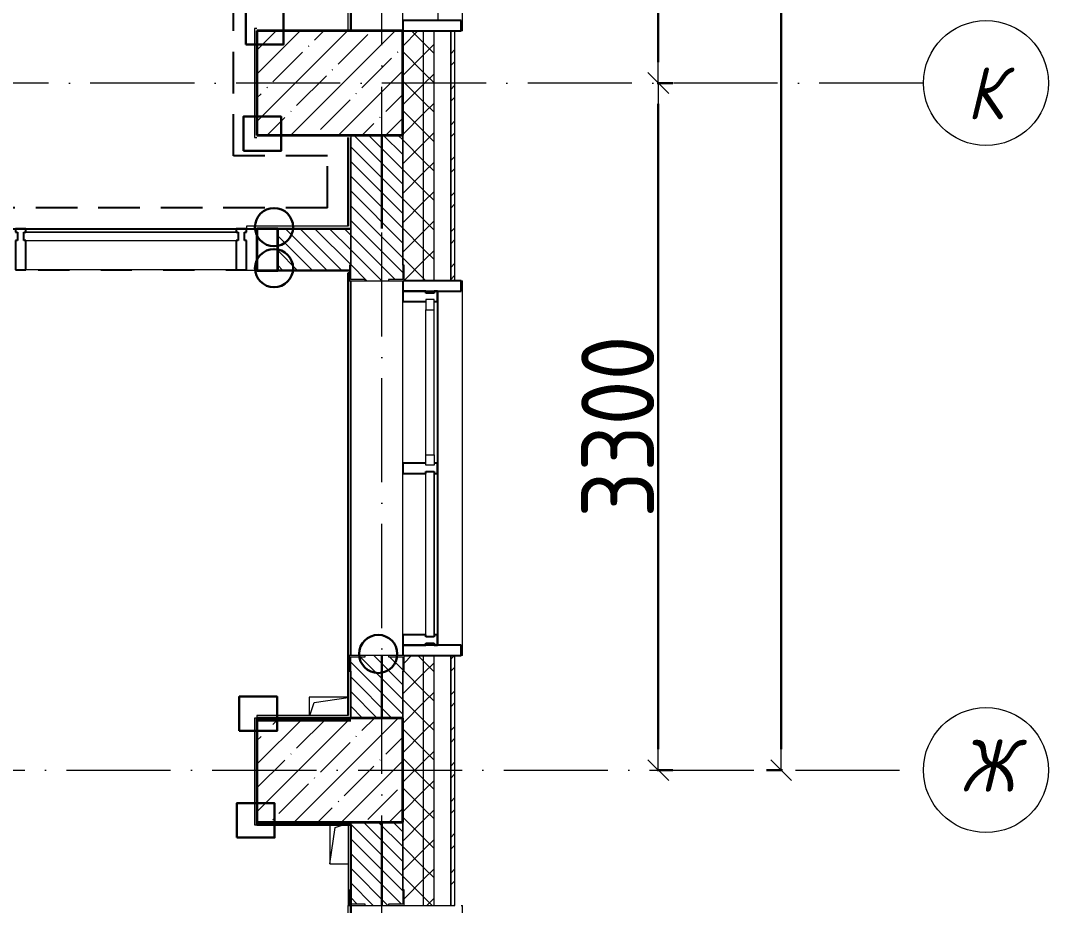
# Model space of a CAD drawing. Header units: millimetres. Extents: x -213536 to 1564669, y -45299 to 942238.
# Drawn here: x 454757 to 459692, y 440585 to 444835 of the extents above; entities that cross this region are included whole.
import ezdxf

# ---------------------------------------------------------------- set-up
doc = ezdxf.new("R2010")
doc.units = ezdxf.units.MM
for name, pattern in [('50_200_ШТРИХ_1Т_ш5_п1_п1_', [700, 500, -100, 0, -100]), ('Штрих короткий', [300, 150, -150]), ('Штриховая _2 мм - 1 мм_', [300, 200, -100])]:
    doc.linetypes.add(name, pattern=pattern)
for name, color, linetype, lineweight in [('0-1', 7, 'Continuous', 5), ('0-2', 7, 'Continuous', 9), ('2) ПГП 4м', 4, 'Continuous', 30), ('2.1) ПГП окна 2.8 м', 5, 'Continuous', 30), ('3) ЖБ 4м', 3, 'Continuous', 30), ('3.1) ЖБ окна 1.2 м', 102, 'Continuous', 30), ('4) Метл уголки', 6, 'Continuous', 30), ('5) Швы', 2, 'Continuous', 30), ('Импосты витража', 7, 'Continuous', 9), ('Импосты витража-1', 7, 'Continuous', 25), ('Каркас_Импост', 7, 'Continuous', 13), ('Несущие колонны', 7, 'Continuous', 9), ('Несущие колонны-1', 7, 'Continuous', 35), ('Обобщенные модели', 7, 'Continuous', 9), ('Общие ребра', 7, 'Continuous', 9), ('Окна', 7, 'Continuous', 9), ('Оси', 7, 'Continuous', 9), ('Оси-1', 7, 'Continuous', 20), ('Оси-2', 7, '50_200_ШТРИХ_1Т_ш5_п1_п1_', 9), ('Остекление-1', 7, 'Continuous', 9), ('Перемычка-1', 7, 'Штрих короткий', 9), ('Размеры', 7, 'Continuous', 15), ('Стены', 7, 'Continuous', 9), ('Стены-1', 7, 'Continuous', 13), ('Штриховка разреза-1', 7, 'Continuous', 9)]:
    doc.layers.add(name, color=color, linetype=linetype, lineweight=lineweight)
doc.layers.add('Каркас_Импост-2', color=7, linetype='Continuous', lineweight=9, true_color=0xaaaaaa)
doc.layers.add('СТ-1_1', color=7, linetype='Штриховая _2 мм - 1 мм_', lineweight=90, true_color=0x888888)
doc.layers.get('0-2').off()
doc.styles.add('ISOCPEUR_I_1', font='isocpeui.ttf', dxfattribs={"width": 0.85, "height": 2.5})
doc.styles.add('СПДС', font='isocpeur.ttf', dxfattribs={"width": 0.9})
doc.dimstyles.new('Размера А3', dxfattribs={"dimtxt": 200, "dimasz": 100, "dimexe": 70, "dimexo": 100, "dimgap": 20, "dimtad": 1, "dimdec": 0, "dimrnd": 10, "dimzin": 0, "dimdsep": 46, "dimtxsty": 'СПДС', "dimblk": 'ARROWHEAD_6', "dimcen": 1, "dimclrd": 256, "dimclre": 256, "dimclrt": 256, "dimazin": 0, "dimtfac": 1, "dimtdec": 0, "dimtmove": 2, "dimatfit": 3, "dimfxl": 1, "dimtolj": 1, "dimtzin": 0, "dimarcsym": 0})
pattern_1 = [(45, (0, 0), (-70.71068, 70.71068), []), (135, (0, 0), (-70.71068, -70.71068), [])]
pattern_2 = [(135, (0, 0), (-35.35534, -35.35534), [])]

# ---------------------------------------------------------------- blocks, each defined once
blk = doc.blocks.new('Ось сетки - Круг_Ø6_00__ISO-2_5_0_9K_-16731441-АИ2_03_План отделки стен 3-го этажа _Часть 2_')
at = {"layer": 'Оси-1'}
blk.add_circle((0, 0), 3, dxfattribs=at)
blk = doc.blocks.new('ARROWHEAD_6')
at = {"color": 0, "linetype": 'Continuous'}
for p, q in [((-0.5, -0.5), (0.5, 0.5)), ((0, 0), (-1, 0))]:
    blk.add_line(p, q, dxfattribs=at)
blk = doc.blocks.new('*D4703')
at = {"layer": 'Defpoints', "color": 0, "transparency": 16777216}
for p in [(457713, 444535.4), (457819.1, 444535.4), (457713, 441235.4)]:
    blk.add_point(p, dxfattribs=at)
at = {"layer": 'Размеры', "lineweight": -2, "transparency": 16777216}
for p, q in [((457813, 444535.4), (457889.1, 444535.4)), ((457819.1, 441335.4), (457819.1, 444435.4)), ((457813, 441235.4), (457889.1, 441235.4))]:
    blk.add_line(p, q, dxfattribs=at)
at = {"layer": 'Размеры', "lineweight": -2, "transparency": 16777216, "xscale": 100, "yscale": 100, "zscale": 100}
for p, rotation in [((457819.1, 444535.4), 90), ((457819.1, 441235.4), 270)]:
    blk.add_blockref('ARROWHEAD_6', p, dxfattribs=dict(at, rotation=rotation))
at = {"layer": 'Размеры', "transparency": 16777216, "insert": (457624.1, 442885.4), "char_height": 350, "width": 2.488, "attachment_point": 5, "rotation": 90, "style": 'СПДС'}
blk.add_mtext('\\A1;3300', dxfattribs=at)
blk = doc.blocks.new('*D4704')
at = {"layer": 'Defpoints', "color": 0, "transparency": 16777216}
for p in [(457713, 449835.4), (457819.1, 449835.4), (457713, 444535.4)]:
    blk.add_point(p, dxfattribs=at)
at = {"layer": 'Размеры', "lineweight": -2, "transparency": 16777216}
for p, q in [((457813, 449835.4), (457889.1, 449835.4)), ((457819.1, 444635.4), (457819.1, 449735.4)), ((457813, 444535.4), (457889.1, 444535.4))]:
    blk.add_line(p, q, dxfattribs=at)
at = {"layer": 'Размеры', "lineweight": -2, "transparency": 16777216, "xscale": 100, "yscale": 100, "zscale": 100}
for p, rotation in [((457819.1, 449835.4), 90), ((457819.1, 444535.4), 270)]:
    blk.add_blockref('ARROWHEAD_6', p, dxfattribs=dict(at, rotation=rotation))
at = {"layer": 'Размеры', "transparency": 16777216, "insert": (457624.1, 447185.4), "char_height": 350, "width": 2.488, "attachment_point": 5, "rotation": 90, "style": 'СПДС'}
blk.add_mtext('\\A1;5300', dxfattribs=at)
blk = doc.blocks.new('*D4710')
at = {"layer": 'Defpoints', "color": 0, "transparency": 16777216}
for p in [(458515.3, 474685.4), (458409.2, 441235.4), (458515.3, 441235.4)]:
    blk.add_point(p, dxfattribs=at)
at = {"layer": 'Размеры', "lineweight": -2, "transparency": 16777216}
for p, q in [((458415.3, 474685.4), (458339.2, 474685.4)), ((458409.2, 474585.4), (458409.2, 441335.4)), ((458415.3, 441235.4), (458339.2, 441235.4))]:
    blk.add_line(p, q, dxfattribs=at)
at = {"layer": 'Размеры', "lineweight": -2, "transparency": 16777216, "xscale": 100, "yscale": 100, "zscale": 100}
for p, rotation in [((458409.2, 474685.4), 90), ((458409.2, 441235.4), 270)]:
    blk.add_blockref('ARROWHEAD_6', p, dxfattribs=dict(at, rotation=rotation))
at = {"layer": 'Размеры', "transparency": 16777216, "insert": (458214.2, 457960.4), "char_height": 350, "width": 3.186, "attachment_point": 5, "rotation": 90, "style": 'СПДС'}
blk.add_mtext('\\A1;33450', dxfattribs=at)
blk = doc.blocks.new('BSC_Колонна _Прямоугольная - 500х700-V126-АИ2_03_План отделки стен 3-го этажа _Часть 2_')
at = {"layer": 'Несущие колонны'}
h = blk.add_hatch(dxfattribs=at)
h.set_pattern_fill('FP_116', color=256, style=0, pattern_type=2)
h.set_pattern_definition([(315, (-19300, 25550), (114.04925, 114.04925), []), (315, (-19300, 25435.95), (114.04925, 114.04925), [201.613, -40.323, 3.353, -36.97])])
h.paths.add_polyline_path([(-250, 350), (-250, -350), (250, -350), (250, 350)], flags=0)
at = {"layer": 'Несущие колонны-1'}
for p, q in [((250, 350), (-250, 350)), ((-250, 350), (-250, -350)), ((250, -350), (250, 350)), ((-250, -350), (250, -350))]:
    blk.add_line(p, q, dxfattribs=at)
blk = doc.blocks.new('BSC_Колонна _Прямоугольная - 500х700-V131-АИ2_03_План отделки стен 3-го этажа _Часть 2_')
at = {"layer": 'Несущие колонны'}
h = blk.add_hatch(dxfattribs=at)
h.set_pattern_fill('FP_121', color=256, style=0, pattern_type=2)
h.set_pattern_definition([(315, (-16000, 25550), (114.04925, 114.04925), []), (315, (-16000, 25435.95), (114.04925, 114.04925), [201.613, -40.323, 3.353, -36.97])])
h.paths.add_polyline_path([(-250, -350), (250, -350), (250, 350), (-250, 350), (-250, -215.5)], flags=0)
at = {"layer": 'Несущие колонны-1'}
for p, q in [((250, 350), (-250, 350)), ((-250, 350), (-250, -350)), ((250, -350), (250, 350)), ((-250, -350), (250, -350))]:
    blk.add_line(p, q, dxfattribs=at)
blk = doc.blocks.new('Проем_Дверь_Прямоугольный - 1800х2700h_оконные проемы-25805030-АИ2_03_План отделки стен 3-го этажа _Часть 2_')
at = {"layer": 'Перемычка-1'}
for p, q in [((900, 125), (-900, 125)), ((900, -125), (-900, -125))]:
    blk.add_line(p, q, dxfattribs=at)
blk = doc.blocks.new('PNS_Панель прямоугольная2 - Нр_Стекло - 40мм-26243474-АИ2_03_План отделки стен 3-го этажа _Часть 2_')
at = {"layer": 'Каркас_Импост'}
for p, q in [((-397.5, 0), (-397.5, 40)), ((-397.5, 40), (-347.5, 40)), ((-347.5, 40), (-347.5, 0)), ((397.5, 40), (347.5, 40)), ((347.5, 40), (347.5, 0)), ((397.5, 0), (397.5, 40)), ((-347.5, 0), (-397.5, 0)), ((347.5, 0), (397.5, 0))]:
    blk.add_line(p, q, dxfattribs=at)
at = {"layer": 'Каркас_Импост-2'}
for p, q in [((-347.5, 40), (347.5, 40)), ((-347.5, 0), (347.5, 0))]:
    blk.add_line(p, q, dxfattribs=at)
blk = doc.blocks.new('Прямоугольный импост - Импост структурный с накладкой - 150мм-25647633-АИ2_03_План отделки стен 3-го этажа _Часть 2_')
at = {"layer": 'Импосты витража-1'}
for p, q in [((-25, 0), (-25, 17)), ((-25, 17), (25, 17)), ((-15, 0), (-25, 0)), ((-15, -40), (-15, 0)), ((25, 17), (25, 0)), ((-25, -150), (-25, -40)), ((-25, -40), (-15, -40)), ((25, -40), (25, -150)), ((25, -150), (-25, -150))]:
    blk.add_line(p, q, dxfattribs=at)
blk = doc.blocks.new('Прямоугольный импост - Импост структурный с накладкой - 150мм-25647642-АИ2_03_План отделки стен 3-го этажа _Часть 2_')
at = {"layer": 'Импосты витража'}
for p, q in [((27275, -100), (28050, -100)), ((27275, -267), (28050, -267))]:
    blk.add_line(p, q, dxfattribs=at)
blk = doc.blocks.new('Прямоугольный импост - Импост структурный с накладкой - 150мм-V161-АИ2_03_План отделки стен 3-го этажа _Часть 2_')
at = {"layer": 'Импосты витража-1'}
for p, q in [((-25, 0), (-25, 17)), ((-25, 17), (25, 17)), ((25, 0), (15, 0)), ((15, 0), (15, -40)), ((25, 17), (25, 0)), ((-25, -150), (-25, -40)), ((15, -40), (25, -40)), ((25, -40), (25, -150)), ((25, -150), (-25, -150))]:
    blk.add_line(p, q, dxfattribs=at)
blk = doc.blocks.new('PNS_Панель прямоугольная1 - Нр_Стекло - 40мм-25259299-АИ2_03_План отделки стен 3-го этажа _Часть 2_')
at = {"layer": 'Остекление-1'}
for p, q in [((-387.5, 40), (387.5, 40)), ((-397.5, 0), (397.5, 0)), ((387.5, 0), (-387.5, 0))]:
    blk.add_line(p, q, dxfattribs=at)
blk = doc.blocks.new('Прямоугольный импост - Импост структурный с накладкой - 150мм-25647644-АИ2_03_План отделки стен 3-го этажа _Часть 2_')
at = {"layer": 'Импосты витража-1'}
for p, q in [((-25, 0), (-25, 17)), ((-25, 17), (25, 17)), ((-15, 0), (-25, 0)), ((-15, -40), (-15, 0)), ((25, 0), (15, 0)), ((15, 0), (15, -40)), ((25, 17), (25, 0)), ((-25, -150), (-25, -40)), ((-25, -40), (-15, -40)), ((15, -40), (25, -40)), ((25, -40), (25, -150)), ((25, -150), (-25, -150))]:
    blk.add_line(p, q, dxfattribs=at)
blk = doc.blocks.new('Прямоугольный импост - Откос НВФ_50х280 мм-V169-АИ2_03_План отделки стен 3-го этажа _Часть 2_')
at = {"layer": 'Импосты витража-1'}
for p, q in [((-50, 130), (0, 130)), ((-50, -150), (-50, 130)), ((0, 130), (0, -144)), ((0, -150), (-50, -150))]:
    blk.add_line(p, q, dxfattribs=at)
blk = doc.blocks.new('Прямоугольный импост - Откос НВФ_50х280 мм-25993838-АИ2_03_План отделки стен 3-го этажа _Часть 2_')
at = {"layer": 'Импосты витража-1'}
for p, q in [((0, 130), (-50, 130)), ((-50, 130), (-50, -150)), ((0, -144), (0, 130)), ((-50, -150), (0, -150))]:
    blk.add_line(p, q, dxfattribs=at)
blk = doc.blocks.new('Прямоугольный импост - Откос НВФ_50х280 мм-V168-АИ2_03_План отделки стен 3-го этажа _Часть 2_')
at = {"layer": 'Импосты витража-1'}
for p, q in [((0, 130), (-50, 130)), ((-50, 130), (-50, -150)), ((0, -150), (0, 130)), ((-50, -150), (0, -150))]:
    blk.add_line(p, q, dxfattribs=at)
blk = doc.blocks.new('Отлив_СКБ - Отлив витража_120_НВФ-31885687-АИ2_03_План отделки стен 3-го этажа _Часть 2_')
at = {"layer": 'Окна'}
for p, q in [((1750, -2), (50, -2)), ((0, -120), (0, -113)), ((0, -120), (1800, -120)), ((1800, -113), (1800, -120))]:
    blk.add_line(p, q, dxfattribs=at)
blk = doc.blocks.new('Фахверк_СКБ_Уголок - 250_2700-27497298-АИ2_03_План отделки стен 3-го этажа _Часть 2_')
at = {"layer": 'Обобщенные модели'}
for p, q in [((200, 181), (125, 181)), ((125, 181), (125, 106)), ((131, 106), (131, 175)), ((131, 175), (200, 175)), ((200, 175), (200, 181)), ((125, 106), (131, 106)), ((131, -6), (125, -6)), ((125, -6), (125, -81)), ((131, -75), (131, -6)), ((125, -81), (200, -81)), ((200, -75), (131, -75)), ((200, -81), (200, -75))]:
    blk.add_line(p, q, dxfattribs=at)
blk = doc.blocks.new('PNS_Панель прямоугольная2 - Нр_Стекло - 40мм-35307679-АИ2_03_План отделки стен 3-го этажа _Часть 2_')
at = {"layer": 'Остекление-1'}
for p, q in [((-515, 0), (515, 0)), ((505, 0), (-505, 0)), ((-505, -40), (505, -40))]:
    blk.add_line(p, q, dxfattribs=at)
blk = doc.blocks.new('Прямоугольный импост - Импост структурный с накладкой - 180мм-35307672-АИ2_03_План отделки стен 3-го этажа _Часть 2_')
at = {"layer": 'Импосты витража'}
for p, q in [((20860, 18599.9), (19850, 18599.9)), ((20860, 18402.9), (19850, 18402.9))]:
    blk.add_line(p, q, dxfattribs=at)
blk = doc.blocks.new('Прямоугольный импост - Импост структурный с накладкой - 180мм-28950551-АИ2_03_План отделки стен 3-го этажа _Часть 2_')
at = {"layer": 'Импосты витража-1'}
for p, q in [((-25, 40), (-25, 180)), ((-25, 180), (25, 180)), ((25, 180), (25, 40)), ((-15, 40), (-25, 40)), ((-25, -17), (-25, 0)), ((-25, 0), (-15, 0)), ((-15, 0), (-15, 40)), ((15, 40), (15, 0)), ((25, 40), (15, 40)), ((15, 0), (25, 0)), ((25, 0), (25, -17)), ((25, -17), (-25, -17))]:
    blk.add_line(p, q, dxfattribs=at)
blk = doc.blocks.new('AR_Отверстие прямоугольное _в плите_ - AR_Отверстие прямоугольное _в плите_-30510803-АИ2_03_План отделки стен 3-го этажа _Часть 2_')
at = {"layer": 'Обобщенные модели'}
for p, q in [((-50, 100), (-50, -100)), ((-25, 75), (50, 100)), ((-50, -100), (-25, 75)), ((-50, -100), (38, -100))]:
    blk.add_line(p, q, dxfattribs=at)
blk = doc.blocks.new('AR_Отверстие прямоугольное _в плите_ - AR_Отверстие прямоугольное _в плите_-30510907-АИ2_03_План отделки стен 3-го этажа _Часть 2_')
at = {"layer": 'Обобщенные модели'}
for p, q in [((88, 50), (-100, 50)), ((-100, 50), (-100, -38)), ((-96, -38), (-75, 25)), ((-75, 25), (88, 48.3))]:
    blk.add_line(p, q, dxfattribs=at)
blk = doc.blocks.new('Проем_Дверь_Прямоугольный - 5450х2800h_витражные проемы-35310425-АИ2_03_План отделки стен 3-го этажа _Часть 2_')
at = {"layer": 'Перемычка-1'}
for p, q in [((2725, 100), (-2725, 100)), ((2725, -100), (-2725, -100))]:
    blk.add_line(p, q, dxfattribs=at)
blk = doc.blocks.new('BSC_Колонна _Прямоугольная1 - 200х100 _металл_-35191367-АИ2_03_План отделки стен 3-го этажа _Часть 2_')
at = {"layer": 'Несущие колонны-1'}
for p, q in [((100, 50), (-100, 50)), ((-100, 50), (-100, -50)), ((100, -50), (100, 50)), ((-100, -50), (100, -50))]:
    blk.add_line(p, q, dxfattribs=at)
blk = doc.blocks.new('0125-Р-ОО-Ш2-АР-о_23_10_2024_rvt-1-АИ2_03_План отделки стен 3-го этажа _Часть 2_')
at = {"layer": 'Штриховка разреза-1'}
h = blk.add_hatch(dxfattribs=at)
h.set_pattern_fill('FP_81', color=256, style=0, pattern_type=2)
h.set_pattern_definition(pattern_1)
h.paths.add_polyline_path([(26000, 11350), (26000, 13550), (25906, 13550), (25906, 13475), (25900, 13475), (25900, 11350)], flags=0)
h.paths.add_polyline_path([(26000, 15350), (26000, 16550), (25906, 16550), (25906, 16475), (25900, 16475), (25900, 15425), (25906, 15425), (25906, 15350)], flags=0)
h.paths.add_polyline_path([(26000, 18350), (26000, 19550), (25900, 19550), (25900, 18425), (25906, 18425), (25906, 18350)], flags=0)
h.paths.add_polyline_path([(26000, 21350), (26000, 22550), (25906, 22550), (25906, 22475), (25900, 22475), (25900, 21425), (25906, 21425), (25906, 21350)], flags=0)
h.paths.add_polyline_path([(25900, 24350), (26000, 24350), (26000, 25550), (25906, 25550), (25906, 25475), (25900, 25475), (25900, 24850)], flags=0)
h.paths.add_polyline_path([(26000, 27350), (26000, 28550), (25900, 28550), (25900, 27425), (25906, 27425), (25906, 27350)], flags=0)
h.paths.add_polyline_path([(26000, 30350), (26000, 31550), (25906, 31550), (25906, 31475), (25900, 31475), (25900, 30425), (25906, 30425), (25906, 30350)], flags=0)
h.paths.add_polyline_path([(26000, 33350), (26000, 34550), (25900, 34550), (25900, 33425), (25906, 33425), (25906, 33350)], flags=0)
h.paths.add_polyline_path([(25906, 36350), (26000, 36350), (26000, 37550), (25906, 37550), (25906, 37475), (25900, 37475), (25900, 36425), (25906, 36425), (25906, 36356)], flags=0)
h.paths.add_polyline_path([(26000, 39350), (26000, 40550), (25900, 40550), (25900, 39425), (25906, 39425), (25906, 39350)], flags=0)
h.paths.add_polyline_path([(26000, 42350), (26000, 43600), (25906, 43600), (25906, 43525), (25900, 43525), (25900, 42425), (25906, 42425), (25906, 42350)], flags=0)
h.paths.add_polyline_path([(26000, 45400), (26000, 49550), (25900, 49550), (25900, 45400)], flags=0)
h = blk.add_hatch(dxfattribs=at)
h.set_pattern_fill('FP_81', color=256, style=0, pattern_type=2)
h.set_pattern_definition(pattern_1)
h.paths.add_polyline_path([(26050, 11350), (26050, 13550), (26000, 13550), (26000, 11350)], flags=0)
h.paths.add_polyline_path([(26000, 15350), (26050, 15350), (26050, 16550), (26000, 16550), (26000, 16189.5)], flags=0)
h.paths.add_polyline_path([(26050, 18350), (26050, 19550), (26000, 19550), (26000, 18350)], flags=0)
h.paths.add_polyline_path([(26050, 21350), (26050, 22550), (26000, 22550), (26000, 21350)], flags=0)
h.paths.add_polyline_path([(26000, 24350), (26050, 24350), (26050, 25550), (26000, 25550), (26000, 25430.1)], flags=0)
h.paths.add_polyline_path([(26050, 27350), (26050, 28550), (26000, 28550), (26000, 27350)], flags=0)
h.paths.add_polyline_path([(26050, 30350), (26050, 31550), (26000, 31550), (26000, 30350)], flags=0)
h.paths.add_polyline_path([(26050, 33350), (26050, 34550), (26000, 34550), (26000, 33350)], flags=0)
h.paths.add_polyline_path([(26000, 36350), (26050, 36350), (26050, 37550), (26000, 37550), (26000, 36518.8)], flags=0)
h.paths.add_polyline_path([(26050, 39350), (26050, 40550), (26000, 40550), (26000, 39350)], flags=0)
h.paths.add_polyline_path([(26050, 42350), (26050, 43600), (26000, 43600), (26000, 42350)], flags=0)
h.paths.add_polyline_path([(26000, 45400), (26050, 45400), (26050, 49550), (26000, 49550), (26000, 45759.4)], flags=0)
h = blk.add_hatch(dxfattribs=at)
h.set_pattern_fill('FP_80', color=256, style=0, pattern_type=2)
h.set_pattern_definition([(45, (0, 0), (-85.5366, 85.5366), []), (45, (57.02, 0), (-85.5366, 85.5366), [])])
h.paths.add_polyline_path([(26150, 11540), (26150, 13550), (26130, 13550), (26130, 11540)], flags=0)
h.paths.add_polyline_path([(26130, 15350), (26150, 15350), (26150, 16550), (26130, 16550), (26130, 16189.5)], flags=0)
h.paths.add_polyline_path([(26150, 18350), (26150, 19550), (26130, 19550), (26130, 18350)], flags=0)
h.paths.add_polyline_path([(26150, 21350), (26150, 22550), (26130, 22550), (26130, 21350)], flags=0)
h.paths.add_polyline_path([(26150, 24350), (26150, 25550), (26130, 25550), (26130, 24350)], flags=0)
h.paths.add_polyline_path([(26150, 27350), (26150, 28550), (26130, 28550), (26130, 27350)], flags=0)
h.paths.add_polyline_path([(26150, 30350), (26150, 31550), (26130, 31550), (26130, 30350)], flags=0)
h.paths.add_polyline_path([(26130, 33350), (26150, 33350), (26150, 34550), (26130, 34550), (26130, 33746.6)], flags=0)
h.paths.add_polyline_path([(26150, 36350), (26150, 37550), (26130, 37550), (26130, 36350)], flags=0)
h.paths.add_polyline_path([(26150, 39350), (26150, 40550), (26130, 40550), (26130, 39350)], flags=0)
h.paths.add_polyline_path([(26130, 42350), (26150, 42350), (26150, 43370), (26130, 43370), (26130, 42987.2)], flags=0)
h = blk.add_hatch(dxfattribs=at)
h.set_pattern_fill('FP_1', color=256, style=0, pattern_type=2)
h.set_pattern_definition(pattern_2)
h.paths.add_polyline_path([(25900, 16250), (25900, 16544), (25831, 16544), (25831, 16550), (25719, 16550), (25719, 16544), (25650, 16544), (25650, 16250), (25765.5, 16250)], flags=0)
h.paths.add_polyline_path([(25831, 18350), (25831, 18356), (25900, 18356), (25900, 19050), (25650, 19050), (25650, 18356), (25719, 18356), (25719, 18350), (25765.5, 18350)], flags=0)
h = blk.add_hatch(dxfattribs=at)
h.set_pattern_fill('FP_1', color=256, style=0, pattern_type=2)
h.set_pattern_definition(pattern_2)
h.paths.add_polyline_path([(25644, 18400), (25644, 18425), (25650, 18425), (25650, 18600), (25300, 18600), (25300, 18400)], flags=0)
h = blk.add_hatch(dxfattribs=at)
h.set_pattern_fill('FP_1', color=256, style=0, pattern_type=2)
h.set_pattern_definition(pattern_2)
h.paths.add_polyline_path([(25765.5, 11850), (25900, 11850), (25900, 13544), (25831, 13544), (25831, 13550), (25719, 13550), (25719, 13544), (25650, 13544), (25650, 11850)], flags=0)
h.paths.add_polyline_path([(25831, 15350), (25831, 15356), (25900, 15356), (25900, 15750), (25650, 15750), (25650, 15356), (25719, 15356), (25719, 15350), (25765.5, 15350)], flags=0)
at = {"layer": 'Общие ребра'}
for p, q in [((26000, 18350), (26000, 19550)), ((26050, 18350), (26050, 19550)), ((25900, 19050), (25900, 18425)), ((25900, 18425), (25900, 19050)), ((26000, 15350), (26000, 16550)), ((26050, 15350), (26050, 16550)), ((25900, 16475), (25900, 16250)), ((25900, 16250), (25900, 16475)), ((25900, 15750), (25900, 15425)), ((25900, 15425), (25900, 15750))]:
    blk.add_line(p, q, dxfattribs=at)
at = {"layer": 'Стены'}
for p, q in [((25650, 19550), (25650, 21350)), ((25650, 16550), (25650, 18350)), ((25650, 13550), (25650, 15350))]:
    blk.add_line(p, q, dxfattribs=at)
at = {"layer": 'Стены-1'}
for p, q in [((26130, 19550), (25900, 19550)), ((26130, 18350), (26130, 19550)), ((26130, 19550), (26130, 18350)), ((26150, 19550), (26130, 19550)), ((26150, 18350), (26150, 19550)), ((25650, 19050), (25650, 18425)), ((25650, 18600), (25300, 18600)), ((25650, 18425), (25650, 18600)), ((25300, 18400), (25644, 18400)), ((25719, 18350), (25831, 18350)), ((25906, 18350), (26130, 18350)), ((26130, 18350), (26150, 18350)), ((25831, 16550), (25719, 16550)), ((26130, 16550), (25906, 16550)), ((26130, 15350), (26130, 16550)), ((26130, 16550), (26130, 15350)), ((26150, 16550), (26130, 16550)), ((26150, 15350), (26150, 16550)), ((25650, 16475), (25650, 16250)), ((25650, 15750), (25650, 15425)), ((25719, 15350), (25831, 15350)), ((25906, 15350), (26130, 15350)), ((26130, 15350), (26150, 15350))]:
    blk.add_line(p, q, dxfattribs=at)
at = {"layer": '0-2'}
for name, p, rotation in [('Проем_Дверь_Прямоугольный - 1800х2700h_оконные проемы-25805030-АИ2_03_План отделки стен 3-го этажа _Часть 2_', (25775, 20450), 269.9999999999999), ('Отлив_СКБ - Отлив витража_120_НВФ-31885687-АИ2_03_План отделки стен 3-го этажа _Часть 2_', (26067, 19550), 89.99999999999932), ('Прямоугольный импост - Откос НВФ_50х280 мм-V168-АИ2_03_План отделки стен 3-го этажа _Часть 2_', (26050, 19550), 269.999999999999), ('BSC_Колонна _Прямоугольная - 500х700-V126-АИ2_03_План отделки стен 3-го этажа _Часть 2_', (25550, 19300), 89.9999999999999), ('BSC_Колонна _Прямоугольная1 - 200х100 _металл_-35191367-АИ2_03_План отделки стен 3-го этажа _Часть 2_', (25250, 18500), 270.0000000000001), ('Фахверк_СКБ_Уголок - 250_2700-27497298-АИ2_03_План отделки стен 3-го этажа _Часть 2_', (25825, 18225), 89.99999999999991), ('Проем_Дверь_Прямоугольный - 1800х2700h_оконные проемы-25805030-АИ2_03_План отделки стен 3-го этажа _Часть 2_', (25775, 17450), 269.9999999999999), ('Отлив_СКБ - Отлив витража_120_НВФ-31885687-АИ2_03_План отделки стен 3-го этажа _Часть 2_', (26067, 16550), 89.99999999999932), ('PNS_Панель прямоугольная2 - Нр_Стекло - 40мм-26243474-АИ2_03_План отделки стен 3-го этажа _Часть 2_', (26050, 17862.5), 89.99999999999753), ('Прямоугольный импост - Импост структурный с накладкой - 150мм-25647642-АИ2_03_План отделки стен 3-го этажа _Часть 2_', (25800, -9800), 89.99999999999999), ('Прямоугольный импост - Импост структурный с накладкой - 150мм-25647642-АИ2_03_План отделки стен 3-го этажа _Часть 2_', (25800, -10625), 89.99999999999999), ('PNS_Панель прямоугольная1 - Нр_Стекло - 40мм-25259299-АИ2_03_План отделки стен 3-го этажа _Часть 2_', (26050, 17037.5), 89.99999999999753), ('Прямоугольный импост - Откос НВФ_50х280 мм-25993838-АИ2_03_План отделки стен 3-го этажа _Часть 2_', (26050, 16550), 269.9999999999975), ('Фахверк_СКБ_Уголок - 250_2700-27497298-АИ2_03_План отделки стен 3-го этажа _Часть 2_', (25725, 16675), 269.9999999999999), ('BSC_Колонна _Прямоугольная - 500х700-V131-АИ2_03_План отделки стен 3-го этажа _Часть 2_', (25550, 16000), 89.9999999999999), ('Фахверк_СКБ_Уголок - 250_2700-27497298-АИ2_03_План отделки стен 3-го этажа _Часть 2_', (25825, 15225), 89.99999999999991), ('Проем_Дверь_Прямоугольный - 1800х2700h_оконные проемы-25805030-АИ2_03_План отделки стен 3-го этажа _Часть 2_', (25775, 14450), 269.9999999999999), ('Отлив_СКБ - Отлив витража_120_НВФ-31885687-АИ2_03_План отделки стен 3-го этажа _Часть 2_', (26067, 13550), 89.99999999999932)]:
    blk.add_blockref(name, p, dxfattribs=dict(at, rotation=rotation))
for name, p in [('Проем_Дверь_Прямоугольный - 5450х2800h_витражные проемы-35310425-АИ2_03_План отделки стен 3-го этажа _Часть 2_', (22475, 18500)), ('PNS_Панель прямоугольная2 - Нр_Стекло - 40мм-35307679-АИ2_03_План отделки стен 3-го этажа _Часть 2_', (24595, 18582.9)), ('Прямоугольный импост - Импост структурный с накладкой - 180мм-35307672-АИ2_03_План отделки стен 3-го этажа _Часть 2_', (4240, 0)), ('AR_Отверстие прямоугольное _в плите_ - AR_Отверстие прямоугольное _в плите_-30510907-АИ2_03_План отделки стен 3-го этажа _Часть 2_', (25550, 16300)), ('AR_Отверстие прямоугольное _в плите_ - AR_Отверстие прямоугольное _в плите_-30510803-АИ2_03_План отделки стен 3-го этажа _Часть 2_', (25600, 15650))]:
    blk.add_blockref(name, p, dxfattribs=at)
at = {"layer": '0-2', "extrusion": (0, 0, -1)}
for name, p, rotation in [('Прямоугольный импост - Импост структурный с накладкой - 180мм-28950551-АИ2_03_План отделки стен 3-го этажа _Часть 2_', (-24065, 18582.9), 180), ('Прямоугольный импост - Импост структурный с накладкой - 180мм-28950551-АИ2_03_План отделки стен 3-го этажа _Часть 2_', (-25125, 18582.9), 180), ('Прямоугольный импост - Откос НВФ_50х280 мм-V169-АИ2_03_План отделки стен 3-го этажа _Часть 2_', (-26050, 18350), 90.00000000000249), ('Прямоугольный импост - Импост структурный с накладкой - 150мм-V161-АИ2_03_План отделки стен 3-го этажа _Часть 2_', (-26050, 18275), 90.00000000000249), ('Прямоугольный импост - Импост структурный с накладкой - 150мм-25647633-АИ2_03_План отделки стен 3-го этажа _Часть 2_', (-26050, 17450), 90.00000000000249), ('Прямоугольный импост - Импост структурный с накладкой - 150мм-25647644-АИ2_03_План отделки стен 3-го этажа _Часть 2_', (-26050, 16625), 90.00000000000249)]:
    blk.add_blockref(name, p, dxfattribs=dict(at, rotation=rotation))
blk = doc.blocks.new('3этНиз')
at = {"layer": 'СТ-1_1', "lineweight": 25}
for p, q in [((455780.1, 444185.4), (455780.1, 444897.4)), ((456230.1, 444185.4), (455780.1, 444185.4)), ((456230.1, 443935.4), (456230.1, 444185.4)), ((456230.1, 443935.4), (450134.1, 443935.4))]:
    blk.add_line(p, q, dxfattribs=at)
at = {"layer": 'Стены'}
for p, q in [((456330.1, 444785.4), (456330.1, 446585.4)), ((456342.1, 446585.4), (456342.1, 444785.4)), ((456330.1, 441785.4), (456330.1, 443585.4)), ((456342.1, 443585.4), (456342.1, 441785.4)), ((456330.1, 438785.4), (456330.1, 440585.4)), ((456342.1, 440585.4), (456342.1, 438785.4))]:
    blk.add_line(p, q, dxfattribs=at)
at = {"layer": 'Стены-1'}
for p, q in [((455892.1, 444797.4), (455880.1, 444797.4)), ((455880.1, 444797.4), (455880.1, 444273.4)), ((455880.1, 444273.4), (455892.1, 444273.4)), ((456330.1, 444273.4), (456330.1, 443847.4)), ((456342.1, 443835.4), (456342.1, 444273.4)), ((456330.1, 443847.4), (455842.1, 443847.4)), ((455842.1, 443847.4), (455842.1, 443835.4)), ((455842.1, 443835.4), (455892.1, 443835.4)), ((455992.1, 443835.4), (456342.1, 443835.4)), ((456336.1, 443623.4), (456330.1, 443623.4)), ((456330.1, 443623.4), (456330.1, 443585.4)), ((456330.1, 443585.4), (456336.1, 443585.4)), ((456336.1, 441785.4), (456330.1, 441785.4)), ((456330.1, 441785.4), (456330.1, 441497.4)), ((456342.1, 441485.4), (456342.1, 441710.4)), ((455892.1, 441485.4), (455880.1, 441485.4)), ((455880.1, 441485.4), (455880.1, 440973.4)), ((456330.1, 441497.4), (455892.1, 441497.4)), ((455892.1, 441497.4), (455892.1, 441485.4)), ((455880.1, 440973.4), (455892.1, 440973.4)), ((456330.1, 440973.4), (456330.1, 440585.4)), ((456342.1, 440660.4), (456342.1, 440973.4)), ((456330.1, 440585.4), (456336.1, 440585.4))]:
    blk.add_line(p, q, dxfattribs=at)
at = {"layer": '0-1'}
blk.add_blockref('0125-Р-ОО-Ш2-АР-о_23_10_2024_rvt-1-АИ2_03_План отделки стен 3-го этажа _Часть 2_', (430692.1, 425235.4), dxfattribs=at)
blk = doc.blocks.new('Ось 3 этаж')
at = {"layer": 'Оси-2'}
for p, q in [((456492.1, 423014.8), (456492.1, 477896.8)), ((459092.1, 444535.4), (428373.3, 444535.4)), ((428373.3, 441235.4), (459092.1, 441235.4))]:
    blk.add_line(p, q, dxfattribs=at)
at = {"layer": 'Оси-1', "xscale": 99.99999999999993, "yscale": 99.99999999999993, "zscale": 99.99999999999993}
for p, rotation in [((459392.1, 444535.4), 89.9999999999998), ((459392.1, 441235.4), 269.9999999999996)]:
    blk.add_blockref('Ось сетки - Круг_Ø6_00__ISO-2_5_0_9K_-16731441-АИ2_03_План отделки стен 3-го этажа _Часть 2_', p, dxfattribs=dict(at, rotation=rotation))
at = {"layer": 'Оси', "char_height": 250, "attachment_point": 1, "style": 'ISOCPEUR_I_1'}
for s, insert, width in [('\\fISOCPEUR|b0|i1|c204|p34|;\\W.9;К', (459299.3, 444611.5), 223.671), ('\\fISOCPEUR|b0|i1|c204|p34|;\\W.9;Ж', (459270.3, 441382.1), 281.392)]:
    blk.add_mtext(s, dxfattribs=dict(at, insert=insert, width=width))
at = {"layer": 'Размеры'}
for base, p1, p2, picture, middle in [((458409.2, 441235.4), (458515.3, 474685.4), (458515.3, 441235.4), '*D4710', (458214.2, 457960.4)), ((457819.1, 449835.4), (457713, 444535.4), (457713, 449835.4), '*D4704', (457624.1, 447185.4)), ((457819.1, 444535.4), (457713, 441235.4), (457713, 444535.4), '*D4703', (457624.1, 442885.4))]:
    dim = blk.add_linear_dim(base=base, p1=p1, p2=p2, angle=90, dimstyle='Размера А3', override={"dimtxt": 350}, dxfattribs=at)
    dim.commit()
    dim.dimension.update_dxf_attribs({"geometry": picture, "text_midpoint": middle})

msp = doc.modelspace()

# ---------------------------------------------------------------- linework, layer by layer
msp.add_lwpolyline([(450223.1, 439161.4), (450230.1, 443835.4), (455992.1, 443835.4)])
at = {"layer": '2) ПГП 4м'}
for points in [[(455992.1, 443835.4), (456342.1, 443835.4)], [(456336.1, 443635.4), (455992.1, 443635.4)]]:
    msp.add_lwpolyline(points, dxfattribs=at)
at = {"layer": '2.1) ПГП окна 2.8 м'}
for points in [[(456492.1, 443837.1), (456492.1, 444285.4)], [(456492.1, 441485.4), (456492.1, 441785.4)], [(456492.1, 440585.4), (456492.1, 440985.4)]]:
    msp.add_lwpolyline(points, dxfattribs=at)
at = {"layer": '3) ЖБ 4м'}
for points in [[(456342.1, 444785.4), (455892.1, 444785.4), (455892.1, 444285.4), (456342.1, 444285.4)], [(456342.1, 441473.4), (455892.1, 441473.4), (455892.1, 440973.4), (456342.1, 440973.4)]]:
    msp.add_lwpolyline(points, dxfattribs=at)
at = {"layer": '3.1) ЖБ окна 1.2 м'}
for points in [[(456342.1, 444785.4), (456342.1, 449585.4)], [(456330.1, 443847.4), (456330.1, 444273.4)], [(456330.1, 441497.4), (456330.1, 443623.4)], [(456342.1, 437085.4), (456342.1, 440973.4)]]:
    msp.add_lwpolyline(points, dxfattribs=at)
at = {"layer": '4) Метл уголки'}
for points in [[(455838.9, 444721.2), (456020.2, 444721.2), (456020.2, 444886), (455838.9, 444886)], [(455826.9, 444209.2), (456008.2, 444209.2), (456008.2, 444374), (455826.9, 444374)], [(455807.1, 441423.5), (455988.3, 441423.5), (455988.3, 441588.3), (455807.1, 441588.3)], [(455795.1, 440911.5), (455976.3, 440911.5), (455976.3, 441076.3), (455795.1, 441076.3)]]:
    msp.add_lwpolyline(points, close=True, dxfattribs=at)
at = {"layer": '5) Швы'}
for centre in [(455974.2, 443843.3), (455974.2, 443646.2), (456474.2, 441793.3)]:
    msp.add_circle(centre, 91.6, dxfattribs=at)

# ---------------------------------------------------------------- block references
at = {"color": 5, "lineweight": 30}
msp.add_blockref('Ось 3 этаж', (0, 0), dxfattribs=at)
at = {"layer": '3) ЖБ 4м'}
msp.add_blockref('3этНиз', (0, 0), dxfattribs=at)

doc.saveas('drawing.dxf')
